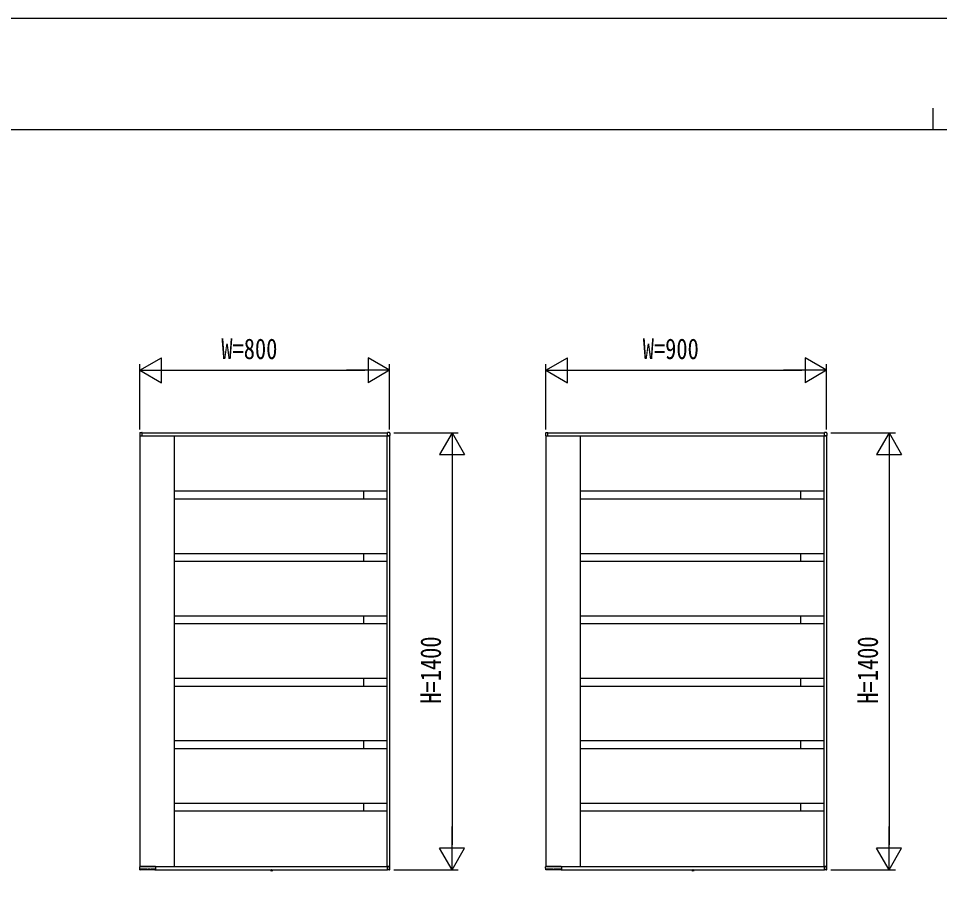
# Model space of a CAD drawing. Units: millimetres on the paper. Extents: x -297 to 297, y -210 to 210.
# Drawn here: x -149.5 to -1.9, y 71.1 to 210 of the extents above; entities that cross this region are included whole.
import ezdxf
from ezdxf.enums import TextEntityAlignment as Align

# ---------------------------------------------------------------- set-up
doc = ezdxf.new("R2010")
doc.units = ezdxf.units.MM
for name, color, linetype in [('0-2_YKK_A1', 4, 'Continuous'), ('0-3_YKK_D', 6, 'Continuous'), ('0-4_YKK_ZWAK', 7, 'Continuous')]:
    doc.layers.add(name, color=color, linetype=linetype)
doc.styles.add('ＭＳ ゴシック', font='')
doc.styles.get('ＭＳ ゴシック').set_extended_font_data('MS Gothic')

msp = doc.modelspace()

# ---------------------------------------------------------------- linework, layer by layer
at = {"layer": '0-2_YKK_A1'}
for p, q in [((-130.014, 143.583), (-130.014, 143.177)), ((-129.989, 143.152), (-129.989, 74.152)), ((-129.989, 143.152), (-89.989, 143.152)), ((-129.989, 143.152), (-129.654, 143.152)), ((-129.943, 143.658), (-129.665, 143.675)), ((-129.654, 143.152), (-129.654, 143.152)), ((-129.639, 143.652), (-90.339, 143.652)), ((-129.639, 143.152), (-129.639, 143.652)), ((-129.639, 143.167), (-129.639, 143.65)), ((-124.489, 143.152), (-124.489, 74.152)), ((-90.439, 143.152), (-90.439, 74.152)), ((-90.339, 143.152), (-90.339, 143.652)), ((-90.339, 143.167), (-90.339, 143.65)), ((-89.989, 143.152), (-90.324, 143.152)), ((-90.324, 143.152), (-90.324, 143.152)), ((-90.034, 143.658), (-90.312, 143.675)), ((-89.989, 143.152), (-89.989, 74.152)), ((-89.964, 143.583), (-89.964, 143.177)), ((-65.014, 143.583), (-65.014, 143.177)), ((-64.989, 143.152), (-64.989, 74.152)), ((-64.989, 143.152), (-19.989, 143.152)), ((-64.989, 143.152), (-64.654, 143.152)), ((-64.943, 143.658), (-64.665, 143.675)), ((-64.654, 143.152), (-64.654, 143.152)), ((-64.639, 143.652), (-20.339, 143.652)), ((-64.639, 143.152), (-64.639, 143.652)), ((-64.639, 143.167), (-64.639, 143.65)), ((-59.489, 143.152), (-59.489, 74.152)), ((-20.439, 143.152), (-20.439, 74.152)), ((-20.339, 143.152), (-20.339, 143.652)), ((-20.339, 143.167), (-20.339, 143.65)), ((-19.989, 143.152), (-20.324, 143.152)), ((-20.324, 143.152), (-20.324, 143.152)), ((-20.034, 143.658), (-20.312, 143.675)), ((-19.989, 143.152), (-19.989, 74.152)), ((-19.964, 143.583), (-19.964, 143.177)), ((-90.439, 134.277), (-124.489, 134.277)), ((-94.189, 134.277), (-94.189, 133.027)), ((-20.439, 134.277), (-59.489, 134.277)), ((-24.189, 134.277), (-24.189, 133.027)), ((-90.439, 133.027), (-124.489, 133.027)), ((-20.439, 133.027), (-59.489, 133.027)), ((-90.439, 124.277), (-124.489, 124.277)), ((-94.189, 124.277), (-94.189, 123.027)), ((-20.439, 124.277), (-59.489, 124.277)), ((-24.189, 124.277), (-24.189, 123.027)), ((-90.439, 123.027), (-124.489, 123.027)), ((-20.439, 123.027), (-59.489, 123.027)), ((-90.439, 114.277), (-124.489, 114.277)), ((-94.189, 114.277), (-94.189, 113.027)), ((-20.439, 114.277), (-59.489, 114.277)), ((-24.189, 114.277), (-24.189, 113.027)), ((-90.439, 113.027), (-124.489, 113.027)), ((-20.439, 113.027), (-59.489, 113.027)), ((-90.439, 104.277), (-124.489, 104.277)), ((-94.189, 104.277), (-94.189, 103.027)), ((-20.439, 104.277), (-59.489, 104.277)), ((-24.189, 104.277), (-24.189, 103.027)), ((-90.439, 103.027), (-124.489, 103.027)), ((-20.439, 103.027), (-59.489, 103.027)), ((-90.439, 94.277), (-124.489, 94.277)), ((-90.439, 93.027), (-124.489, 93.027)), ((-94.189, 94.277), (-94.189, 93.027)), ((-20.439, 94.277), (-59.489, 94.277)), ((-20.439, 93.027), (-59.489, 93.027)), ((-24.189, 94.277), (-24.189, 93.027)), ((-90.439, 84.277), (-124.489, 84.277)), ((-94.189, 84.277), (-94.189, 83.027)), ((-20.439, 84.277), (-59.489, 84.277)), ((-24.189, 84.277), (-24.189, 83.027)), ((-90.439, 83.027), (-124.489, 83.027)), ((-20.439, 83.027), (-59.489, 83.027)), ((-129.983, 73.65), (-130.012, 74.125)), ((-129.989, 74.152), (-89.989, 74.152)), ((-127.504, 74.152), (-129.987, 74.152)), ((-127.489, 74.137), (-127.489, 73.652)), ((-127.474, 74.152), (-127.474, 73.652)), ((-90.339, 73.652), (-90.339, 74.152)), ((-90.339, 74.137), (-90.339, 73.653)), ((-89.989, 74.152), (-90.324, 74.152)), ((-90.324, 74.152), (-90.324, 74.152)), ((-89.964, 73.72), (-89.964, 74.127)), ((-64.983, 73.65), (-65.012, 74.125)), ((-64.989, 74.152), (-19.989, 74.152)), ((-62.504, 74.152), (-64.987, 74.152)), ((-62.489, 74.137), (-62.489, 73.652)), ((-62.474, 74.152), (-62.474, 73.652)), ((-20.339, 73.652), (-20.339, 74.152)), ((-20.339, 74.137), (-20.339, 73.653)), ((-19.989, 74.152), (-20.324, 74.152)), ((-20.324, 74.152), (-20.324, 74.152)), ((-19.964, 73.72), (-19.964, 74.127)), ((-129.921, 73.627), (-129.958, 73.627)), ((-129.896, 73.651), (-129.894, 73.742)), ((-129.895, 73.677), (-127.581, 73.677)), ((-128.849, 73.757), (-129.879, 73.757)), ((-128.833, 73.742), (-128.833, 73.701)), ((-128.747, 73.701), (-128.746, 73.742)), ((-128.397, 73.757), (-128.73, 73.757)), ((-128.382, 73.742), (-128.381, 73.701)), ((-128.295, 73.701), (-128.294, 73.742)), ((-127.597, 73.757), (-128.279, 73.757)), ((-127.784, 73.757), (-127.783, 73.701)), ((-127.582, 73.742), (-127.58, 73.652)), ((-127.514, 73.627), (-127.555, 73.627)), ((-127.474, 73.652), (-90.339, 73.652)), ((-109.102, 73.627), (-109.098, 73.652)), ((-109.102, 73.627), (-109.093, 73.578)), ((-109.102, 73.627), (-108.711, 73.627)), ((-109.098, 73.652), (-108.715, 73.652)), ((-108.711, 73.627), (-108.719, 73.578)), ((-108.711, 73.627), (-108.715, 73.652)), ((-90.034, 73.645), (-90.312, 73.628)), ((-64.921, 73.627), (-64.958, 73.627)), ((-64.896, 73.651), (-64.894, 73.742)), ((-64.895, 73.677), (-62.581, 73.677)), ((-63.849, 73.757), (-64.879, 73.757)), ((-63.833, 73.742), (-63.833, 73.701)), ((-63.747, 73.701), (-63.746, 73.742)), ((-63.397, 73.757), (-63.73, 73.757)), ((-63.382, 73.742), (-63.381, 73.701)), ((-63.295, 73.701), (-63.294, 73.742)), ((-62.597, 73.757), (-63.279, 73.757)), ((-62.784, 73.757), (-62.783, 73.701)), ((-62.582, 73.742), (-62.58, 73.652)), ((-62.514, 73.627), (-62.555, 73.627)), ((-62.474, 73.652), (-20.339, 73.652)), ((-41.602, 73.627), (-41.598, 73.652)), ((-41.602, 73.627), (-41.593, 73.578)), ((-41.602, 73.627), (-41.211, 73.627)), ((-41.598, 73.652), (-41.215, 73.652)), ((-41.211, 73.627), (-41.219, 73.578)), ((-41.211, 73.627), (-41.215, 73.652)), ((-20.034, 73.645), (-20.312, 73.628))]:
    msp.add_line(p, q, dxfattribs=at)
for points in [[(-129.879, 73.757), (-129.885, 73.755), (-129.889, 73.753), (-129.892, 73.75), (-129.893, 73.747), (-129.894, 73.745), (-129.894, 73.742)], [(-128.833, 73.742), (-128.834, 73.744), (-128.834, 73.746), (-128.835, 73.749), (-128.837, 73.751), (-128.84, 73.753), (-128.843, 73.756), (-128.849, 73.757)], [(-128.73, 73.757), (-128.737, 73.755), (-128.741, 73.753), (-128.743, 73.75), (-128.745, 73.747), (-128.746, 73.745), (-128.746, 73.742)], [(-128.382, 73.742), (-128.382, 73.744), (-128.383, 73.746), (-128.384, 73.749), (-128.385, 73.751), (-128.388, 73.753), (-128.391, 73.756), (-128.397, 73.757)], [(-128.279, 73.757), (-128.285, 73.755), (-128.289, 73.753), (-128.292, 73.75), (-128.293, 73.747), (-128.294, 73.745), (-128.294, 73.742)], [(-127.582, 73.742), (-127.582, 73.744), (-127.583, 73.746), (-127.584, 73.749), (-127.585, 73.751), (-127.588, 73.753), (-127.591, 73.756), (-127.597, 73.757)], [(-109.021, 73.523), (-108.964, 73.638), (-108.906, 73.669)], [(-108.791, 73.523), (-108.849, 73.638), (-108.906, 73.669)], [(-64.879, 73.757), (-64.885, 73.755), (-64.889, 73.753), (-64.892, 73.75), (-64.893, 73.747), (-64.894, 73.745), (-64.894, 73.742)], [(-63.833, 73.742), (-63.834, 73.744), (-63.834, 73.746), (-63.835, 73.749), (-63.837, 73.751), (-63.84, 73.753), (-63.843, 73.756), (-63.849, 73.757)], [(-63.73, 73.757), (-63.737, 73.755), (-63.741, 73.753), (-63.743, 73.75), (-63.745, 73.747), (-63.746, 73.745), (-63.746, 73.742)], [(-63.382, 73.742), (-63.382, 73.744), (-63.383, 73.746), (-63.384, 73.749), (-63.385, 73.751), (-63.388, 73.753), (-63.391, 73.756), (-63.397, 73.757)], [(-63.279, 73.757), (-63.285, 73.755), (-63.289, 73.753), (-63.292, 73.75), (-63.293, 73.747), (-63.294, 73.745), (-63.294, 73.742)], [(-62.582, 73.742), (-62.582, 73.744), (-62.583, 73.746), (-62.584, 73.749), (-62.585, 73.751), (-62.588, 73.753), (-62.591, 73.756), (-62.597, 73.757)], [(-41.521, 73.523), (-41.464, 73.638), (-41.406, 73.669)], [(-41.291, 73.523), (-41.349, 73.638), (-41.406, 73.669)]]:
    msp.add_lwpolyline(points, dxfattribs=at)
for centre, radius, start, end in [((-129.939, 143.583), 0.075, 93.5, 180), ((-129.989, 143.177), 0.025, 180, 270), ((-129.664, 143.65), 0.025, 0, 93.5), ((-129.654, 143.167), 0.015, 270, 0), ((-90.314, 143.65), 0.025, 86.5, 180), ((-90.324, 143.167), 0.015, 180, 270), ((-90.039, 143.583), 0.075, 0, 86.5), ((-89.989, 143.177), 0.025, 270, 0), ((-64.939, 143.583), 0.075, 93.5, 180), ((-64.989, 143.177), 0.025, 180, 270), ((-64.664, 143.65), 0.025, 0, 93.5), ((-64.654, 143.167), 0.015, 270, 0), ((-20.314, 143.65), 0.025, 86.5, 180), ((-20.324, 143.167), 0.015, 180, 270), ((-20.039, 143.583), 0.075, 0, 86.5), ((-19.989, 143.177), 0.025, 270, 0), ((-129.987, 74.127), 0.025, 90, 183.5), ((-127.504, 74.137), 0.015, 0, 90), ((-90.324, 74.137), 0.015, 90, 180), ((-89.989, 74.127), 0.025, 0, 90), ((-64.987, 74.127), 0.025, 90, 183.5), ((-62.504, 74.137), 0.015, 0, 90), ((-20.324, 74.137), 0.015, 90, 180), ((-19.989, 74.127), 0.025, 0, 90), ((-129.958, 73.652), 0.025, 183.5, 269.21081), ((-129.921, 73.652), 0.025, 269.18971, 359), ((-128.808, 73.702), 0.025, 181, 270), ((-128.772, 73.702), 0.025, 270, 359), ((-128.356, 73.702), 0.025, 181, 270), ((-128.32, 73.702), 0.025, 270, 359), ((-127.758, 73.702), 0.025, 181, 270), ((-127.555, 73.652), 0.025, 181.0014, 270.00152), ((-127.514, 73.652), 0.025, 270, 0), ((-109.049, 73.586), 0.045, 190, 239.36409), ((-108.906, 73.827), 0.325, 239.36409, 300.63591), ((-108.764, 73.586), 0.045, 300.63591, 350), ((-90.314, 73.653), 0.025, 180, 273.5), ((-90.039, 73.72), 0.075, 273.5, 0), ((-64.958, 73.652), 0.025, 183.5, 269.21081), ((-64.921, 73.652), 0.025, 269.18971, 359), ((-63.808, 73.702), 0.025, 181, 270), ((-63.772, 73.702), 0.025, 270, 359), ((-63.356, 73.702), 0.025, 181, 270), ((-63.32, 73.702), 0.025, 270, 359), ((-62.758, 73.702), 0.025, 181, 270), ((-62.555, 73.652), 0.025, 181.0014, 270.00152), ((-62.514, 73.652), 0.025, 270, 0), ((-41.549, 73.586), 0.045, 190, 239.36409), ((-41.406, 73.827), 0.325, 239.36409, 300.63591), ((-41.264, 73.586), 0.045, 300.63591, 350), ((-20.314, 73.653), 0.025, 180, 273.5), ((-20.039, 73.72), 0.075, 273.5, 0)]:
    msp.add_arc(centre, radius, start, end, dxfattribs=at)
at = {"layer": '0-3_YKK_D'}
for p, q in [((-129.989, 153.652), (-126.525, 155.652)), ((-126.525, 151.652), (-126.525, 155.652)), ((-89.989, 153.652), (-93.453, 155.652)), ((-93.453, 155.652), (-93.453, 151.652)), ((-64.989, 153.652), (-61.525, 155.652)), ((-61.525, 151.652), (-61.525, 155.652)), ((-19.989, 153.652), (-23.453, 155.652)), ((-23.453, 155.652), (-23.453, 151.652)), ((-129.989, 144.152), (-129.989, 154.652)), ((-129.989, 153.652), (-126.525, 151.652)), ((-129.989, 153.652), (-123.061, 153.652)), ((-125.989, 153.652), (-93.989, 153.652)), ((-89.989, 153.652), (-96.917, 153.652)), ((-89.989, 153.652), (-93.453, 151.652)), ((-89.989, 144.152), (-89.989, 154.652)), ((-64.989, 144.152), (-64.989, 154.652)), ((-64.989, 153.652), (-61.525, 151.652)), ((-64.989, 153.652), (-58.061, 153.652)), ((-60.989, 153.652), (-23.989, 153.652)), ((-19.989, 153.652), (-26.917, 153.652)), ((-19.989, 153.652), (-23.453, 151.652)), ((-19.989, 144.152), (-19.989, 154.652)), ((-89.339, 143.65), (-78.989, 143.65)), ((-79.989, 143.65), (-81.989, 140.186)), ((-79.989, 143.65), (-77.989, 140.186)), ((-79.989, 143.65), (-79.989, 136.722)), ((-19.339, 143.65), (-8.989, 143.65)), ((-9.989, 143.65), (-11.989, 140.186)), ((-9.989, 143.65), (-7.989, 140.186)), ((-9.989, 143.65), (-9.989, 136.722)), ((-81.989, 140.186), (-77.989, 140.186)), ((-11.989, 140.186), (-7.989, 140.186)), ((-79.989, 139.65), (-79.989, 77.65)), ((-9.989, 139.65), (-9.989, 77.65)), ((-79.989, 73.65), (-79.989, 80.578)), ((-9.989, 73.65), (-9.989, 80.578)), ((-79.989, 73.65), (-81.989, 77.114)), ((-77.989, 77.114), (-81.989, 77.114)), ((-79.989, 73.65), (-77.989, 77.114)), ((-9.989, 73.65), (-11.989, 77.114)), ((-7.989, 77.114), (-11.989, 77.114)), ((-9.989, 73.65), (-7.989, 77.114)), ((-89.339, 73.65), (-78.989, 73.65)), ((-19.339, 73.65), (-8.989, 73.65))]:
    msp.add_line(p, q, dxfattribs=at)
at = {"layer": '0-4_YKK_ZWAK'}
for p, q in [((-2.999, 195.65), (-2.999, 192.15)), ((270.001, 192.15), (-275.999, 192.15))]:
    msp.add_line(p, q, dxfattribs=at)
msp.add_lwpolyline([(-297, -210), (297, -210), (297, 210), (-297, 210)], close=True, dxfattribs=at)

# ---------------------------------------------------------------- texts
at = {"layer": '0-3_YKK_D', "style": 'ＭＳ ゴシック', "width": 0.8}
for s, p in [('W=800', (-116.949, 154.452)), ('W=900', (-49.449, 154.452))]:
    msp.add_text(s, height=3.299, dxfattribs=at).set_placement(p, align=Align.BOTTOM_LEFT)
for p in [(-80.789, 100.25), (-10.789, 100.25)]:
    msp.add_text('H=1400', height=3.299, rotation=90, dxfattribs=at).set_placement(p, align=Align.BOTTOM_LEFT)

doc.saveas('drawing.dxf')
